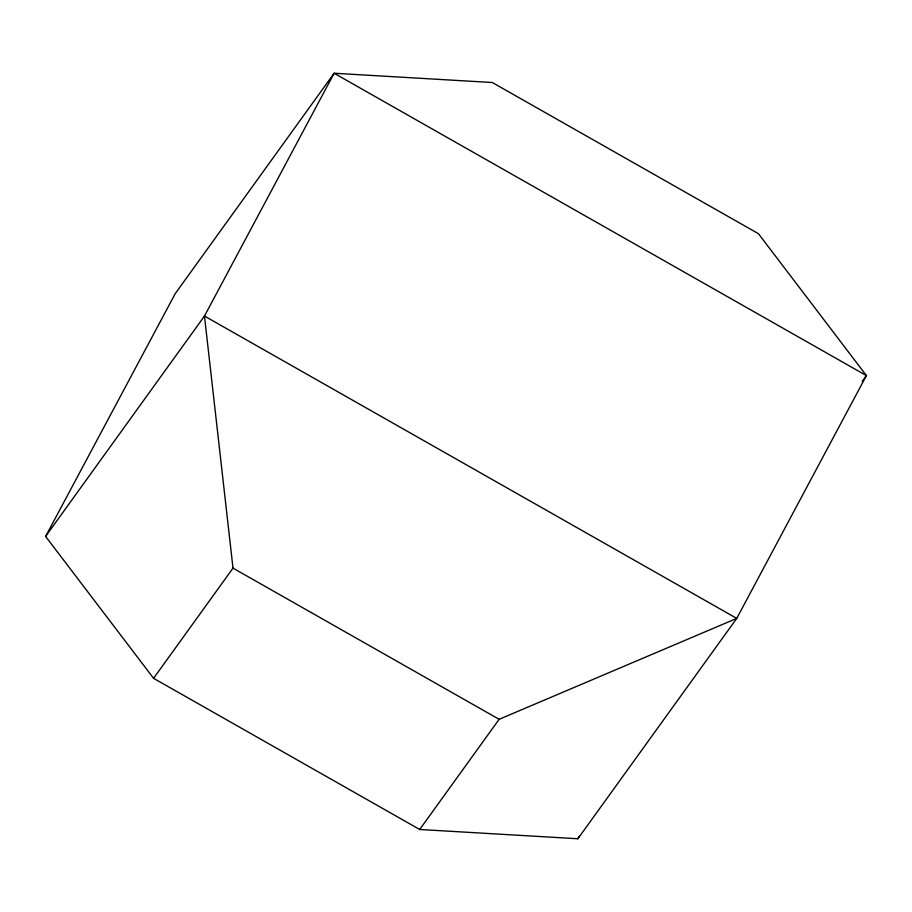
<?xml version="1.0" encoding="UTF-8"?>
<svg xmlns="http://www.w3.org/2000/svg" width="912" height="912" viewBox="0 0 912 912"><rect width="100%" height="100%" fill="white"/><g stroke="black" fill="none" stroke-linecap="round" stroke-linejoin="round"><path stroke-width="1.37" d="M45.6 536.416L175.252 293.607L334.123 73.245L492.298 82.513L758.431 233.689L866.4 375.584L736.748 618.393L577.877 838.755L419.702 829.487L153.569 678.311L45.6 536.416L204.47 316.054L334.123 73.245L866.4 375.584L862.239 381.353M577.877 838.755L579.211 836.247M153.569 678.311L233.005 568.13L204.47 316.054L736.748 618.393L499.138 719.306L419.702 829.487M233.005 568.13L499.138 719.306"/></g></svg>
